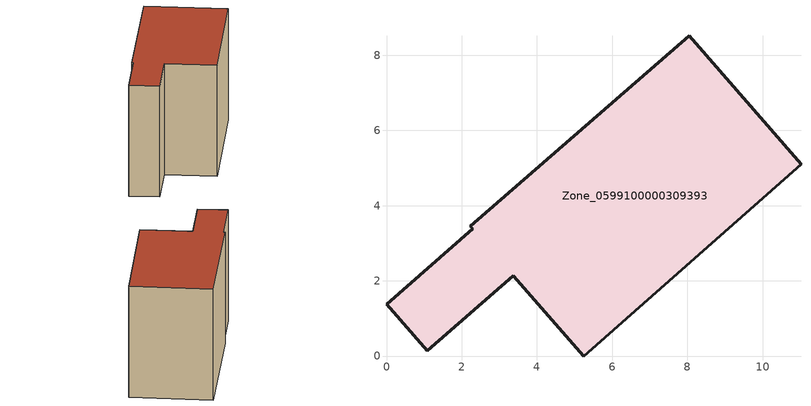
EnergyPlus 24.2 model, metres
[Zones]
Zone_0599100000309393
 floor ground (C_G): 8.05,8.51 11.02,5.1 5.24,0 3.37,2.14 1.08,0.14 0,1.38 2.29,3.38 2.23,3.45 z0
 wall outside (C_F): 0,1.38 1.08,0.14 3.37,2.14 5.24,0 11.02,5.1 8.05,8.51 2.23,3.45 2.29,3.38 0,1.38 z0:6.42
 roof outside (C_R): 8.05,8.51 2.23,3.45 2.29,3.38 0,1.38 1.08,0.14 3.37,2.14 5.24,0 11.02,5.1 z6.42
[BUILDING]
Pand.0599100000309393: North Axis=0; Terrain=City; Loads Convergence Tolerance Value=0.04; Temperature Convergence Tolerance Value=0.4; Solar Distribution=FullExterior; Maximum Number of Warmup Days=25; Minimum Number of Warmup Days=1
[Site:Location]
Rotterdam.The.Hague.AP_ZH_NLD Design_Conditions: Latitude=51.96; Longitude=4.45; Time Zone=1; Elevation=-4.5
[SITE:GROUNDTEMPERATURE:BUILDINGSURFACE]
18, 18, 18, 18, 18, 18, 18, 18, 18, 18, 18, 18
[MATERIAL] Thermal Absorptance=0.9; Solar Absorptance=0.7; Visible Absorptance=0.7
Name | Roughness | Thickness | Conductivity | Density | Specific Heat
G.TI.1946 | MediumSmooth | 0.15 | 1 | 540 | 1210
F.TI.1946 | Rough | 0.3 | 0.857143 | 1920 | 840
R.TI.1946 | MediumRough | 0.2 | 0.1 | 1500 | 1000
[CONSTRUCTION]
C_G: G.TI.1946
C_F: F.TI.1946
C_R: R.TI.1946
[ZONE]
Zone_0599100000309393: Type=1; Multiplier=1; Ceiling Height=Autocalculate; Volume=Autocalculate; Floor Area=autocalculate; Part of Total Floor Area=Yes
[ZONEINFILTRATION:DESIGNFLOWRATE]
Infil_Zone_0599100000309393: Zone or ZoneList or Space or SpaceList=Zone_0599100000309393; Schedule=AlwaysOn; Design Flow Rate Calculation Method=Flow/Area; Flow Rate per Floor Area=0.003; Constant Term Coefficient=1; Temperature Term Coefficient=0; Velocity Term Coefficient=0; Velocity Squared Term Coefficient=0
[HVACTEMPLATE:ZONE:IDEALLOADSAIRSYSTEM]
Zone_0599100000309393: Maximum Heating Supply Air Temperature=50; Minimum Cooling Supply Air Temperature=13; Maximum Heating Supply Air Humidity Ratio=0.0156; Minimum Cooling Supply Air Humidity Ratio=0.0077; Heating Limit=NoLimit; Cooling Limit=NoLimit; Dehumidification Control Type=ConstantSensibleHeatRatio; Cooling Sensible Heat Ratio=0.7; Dehumidification Setpoint=60; Humidification Control Type=None; Humidification Setpoint=30; Outdoor Air Method=None; Outdoor Air Flow Rate per Person=0.00944; Outdoor Air Flow Rate per Zone Floor Area=0; Outdoor Air Flow Rate per Zone=0; Demand Controlled Ventilation Type=None; Outdoor Air Economizer Type=NoEconomizer; Heat Recovery Type=None; Sensible Heat Recovery Effectiveness=0.7; Latent Heat Recovery Effectiveness=0.65
[ZONECONTROL:THERMOSTAT]
ThermostatControl_Zone_0599100000309393: Zone or ZoneList=Zone_0599100000309393; Control Type Schedule=DualSetpointControlType; Control 1=Thermostat_Zone_0599100000309393; Temperature Difference Between Cutout And Setpoint=0
[THERMOSTATSETPOINT:DUALSETPOINT]
Thermostat_Zone_0599100000309393: Heating Setpoint Temperature Schedule=HeatingSetpoint_Zone_0599100000309393; Cooling Setpoint Temperature Schedule=CoolingSetpoint_Zone_0599100000309393
[SCHEDULE:COMPACT]
HeatingSetpoint_Zone_0599100000309393: Through: 12/31, For: AllDays, Until: 24:00, 21
CoolingSetpoint_Zone_0599100000309393: Through: 12/31, For: AllDays, Until: 24:00, 24
DualSetpointControlType: Through: 12/31, For: AllDays, Until: 24:00, 4
AlwaysOn: Through: 12/31, For: AllDays, Until: 24:00, 1
